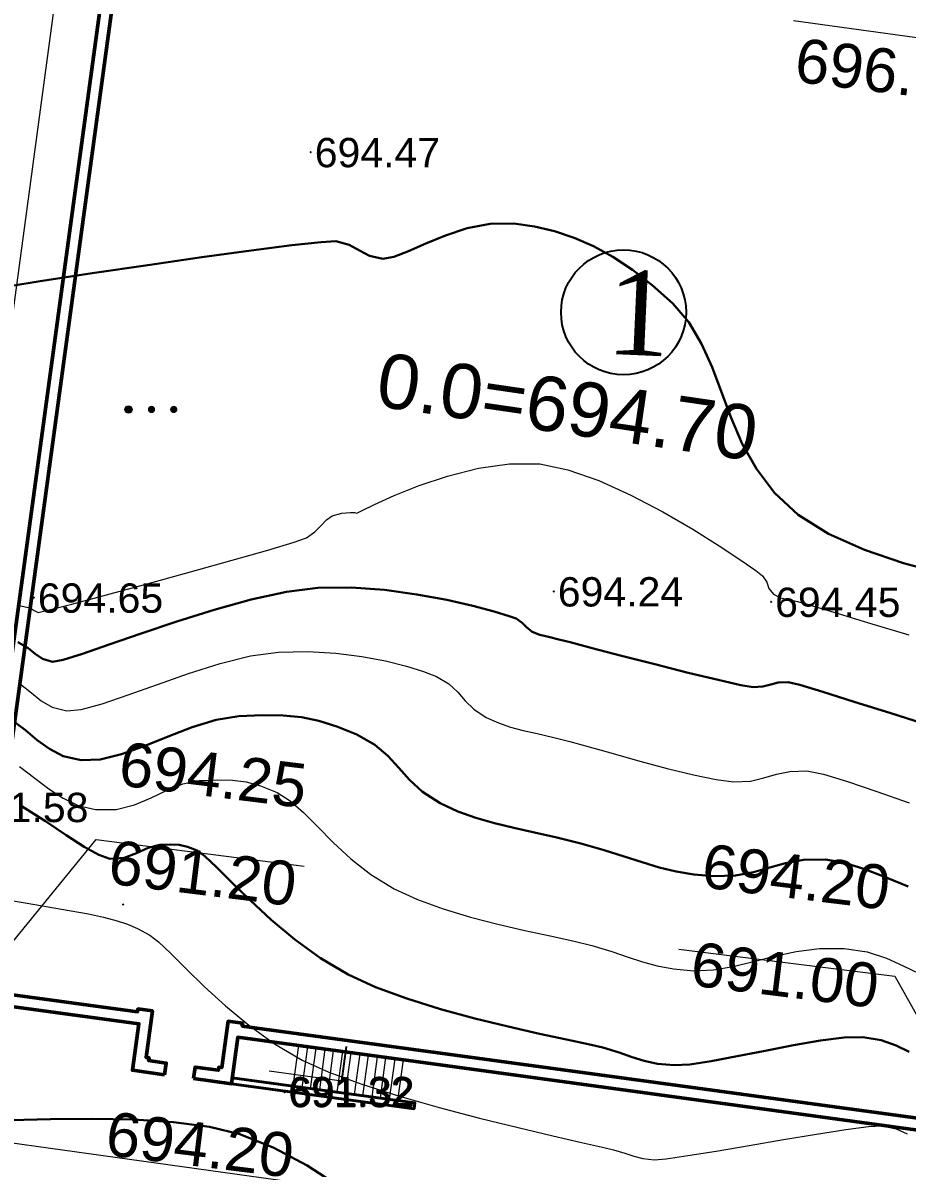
# Model space of a CAD drawing. Header units: feet. Extents: x 3381 to 1374491, y 675186 to 8751562.
# Drawn here: x 688374.09 to 688404.22, y 4376139.26 to 4376178.32 of the extents above; entities that cross this region are included whole.
import ezdxf

# ---------------------------------------------------------------- set-up
doc = ezdxf.new("R2010")
doc.units = ezdxf.units.FT
doc.header["$MEASUREMENT"] = 0
doc.header["$PDMODE"] = 34
doc.header["$PDSIZE"] = 0.01
doc.linetypes.add('DUZ', pattern=[0])
doc.layers.get('0').update_dxf_attribs({"linetype": 'CONTINUOUS'})
for name, color, linetype in [('0_Point_Height', 2, 'CONTINUOUS'), ('0_Point_Point', 7, 'CONTINUOUS'), ('col bitkisi', 7, 'CONTINUOUS'), ('Layer8', 7, 'CONTINUOUS')]:
    doc.layers.add(name, color=color, linetype=linetype)
for name, color, linetype, lineweight in [('ANA HORIZONTAL', 24, 'CONTINUOUS', 30), ('HORIZANTAL', 24, 'CONTINUOUS', 13), ('Layer2_Ном._пера__1', 7, 'CONTINUOUS', 15)]:
    doc.layers.add(name, color=color, linetype=linetype, lineweight=lineweight)
doc.styles.get("Standard").update_dxf_attribs({"font": 'arial.ttf', "height": 2.5})
doc.styles.add('style5', font='ariall.ttf', dxfattribs={"height": 400})

msp = doc.modelspace()

# ---------------------------------------------------------------- hatches: boundary and pattern name
at = {"lineweight": 25}
h = msp.add_hatch(dxfattribs=at)
h.set_pattern_fill('GRASS', color=3, scale=3)
h.set_pattern_definition([(90, (3257.312, 90.9465), (-2.121320343, 2.121320343), [0.5625, -3.680140689]), (45, (3257.312, 90.9465), (-2.1213203436, 2.1213203436), [0.5625, -2.4375]), (135, (3257.312, 90.9465), (-2.1213203436, -2.1213203436), [0.5625, -2.4375])])
edge = h.paths.add_edge_path()
edge.add_line((688370.972, 4376192.883), (688367.226, 4376165.768))
edge.add_line((688367.226, 4376165.768), (688359.104, 4376166.921))
edge.add_line((688359.104, 4376166.921), (688358.29, 4376161.279))
edge.add_line((688358.29, 4376161.279), (688362.942, 4376160.608))
edge.add_line((688362.942, 4376160.608), (688362.215, 4376155.225))
edge.add_line((688362.215, 4376155.225), (688353.842, 4376156.356))
edge.add_line((688353.842, 4376156.356), (688351.701, 4376140.499))
edge.add_line((688351.701, 4376140.499), (688359.028, 4376139.51))
edge.add_line((688359.028, 4376139.51), (688358.806, 4376137.856))
edge.add_line((688358.806, 4376137.856), (688358.641, 4376136.621))
edge.add_line((688358.641, 4376136.621), (688357.393, 4376127.305))
edge.add_line((688357.393, 4376127.305), (688368.113, 4376125.761))
edge.add_line((688368.113, 4376125.761), (688394.743, 4376122.168))
edge.add_line((688394.743, 4376122.168), (688395.155, 4376125.278))
edge.add_line((688395.155, 4376125.278), (688409.007, 4376123.44))
edge.add_line((688409.007, 4376123.44), (688408.727, 4376121.332))
edge.add_line((688408.727, 4376121.332), (688414.083, 4376120.622))
edge.add_line((688414.083, 4376120.622), (688414.377, 4376122.798))
edge.add_line((688414.377, 4376122.798), (688413.97, 4376122.781))
edge.add_line((688413.97, 4376122.781), (688414.32, 4376125.417))
edge.add_arc((688424.582, 4376125.239), 10.263, 114.2395, 179.0096, ccw=False)
edge.add_line((688420.368, 4376134.598), (688421.162, 4376134.291))
edge.add_line((688421.162, 4376134.291), (688420.81, 4376131.194))
edge.add_line((688420.81, 4376131.194), (688424.134, 4376130.754))
edge.add_line((688424.134, 4376130.754), (688424.539, 4376133.816))
edge.add_line((688424.539, 4376133.816), (688427.07, 4376133.481))
edge.add_line((688427.07, 4376133.481), (688426.677, 4376130.407))
edge.add_line((688426.677, 4376130.407), (688429.987, 4376129.881))
edge.add_line((688429.987, 4376129.881), (688430.614, 4376133.375))
edge.add_line((688430.614, 4376133.375), (688420.865, 4376134.802))
edge.add_arc((688424.412, 4376125.452), 10, 87.4993, 110.7786, ccw=False)
edge.add_line((688424.849, 4376135.442), (688438.494, 4376133.599))
edge.add_line((688438.494, 4376133.599), (688439.147, 4376140.979))
edge.add_line((688439.147, 4376140.979), (688431.877, 4376141.985))
edge.add_line((688431.877, 4376141.985), (688434.289, 4376160.605))
edge.add_line((688434.289, 4376160.605), (688435.87, 4376160.814))
edge.add_line((688435.87, 4376160.814), (688435.274, 4376155.725))
edge.add_line((688435.274, 4376155.725), (688440.454, 4376155.015))
edge.add_line((688440.454, 4376155.015), (688440.103, 4376152.454))
edge.add_line((688440.103, 4376152.454), (688435, 4376153.153))
edge.add_line((688435, 4376153.153), (688434.389, 4376147.785))
edge.add_line((688434.389, 4376147.785), (688439.478, 4376147.068))
edge.add_line((688439.478, 4376147.068), (688439.698, 4376147.068))
edge.add_line((688439.698, 4376147.068), (688440.947, 4376155.512))
edge.add_line((688440.947, 4376155.512), (688441.648, 4376160.251))
edge.add_line((688441.648, 4376160.251), (688436.056, 4376161.23))
edge.add_line((688436.056, 4376161.23), (688434.389, 4376160.836))
edge.add_line((688434.389, 4376160.836), (688434.389, 4376161.792))
edge.add_arc((688437.47, 4376161.114), 3.155, 95.4615, 167.5925, ccw=False)
edge.add_line((688437.17, 4376164.255), (688450.499, 4376162.448))
edge.add_line((688450.499, 4376162.448), (688451.241, 4376167.695))
edge.add_line((688451.241, 4376167.695), (688437.876, 4376169.492))
edge.add_arc((688445.551, 4376167.813), 7.856, 132.7188, 167.6546, ccw=False)
edge.add_line((688440.221, 4376173.584), (688447.845, 4376170.651))
edge.add_line((688447.845, 4376170.651), (688449.599, 4376175.235))
edge.add_line((688449.599, 4376175.235), (688456.71, 4376172.514))
edge.add_line((688456.71, 4376172.514), (688433.781, 4376114.475))
edge.add_line((688433.781, 4376114.475), (688424.852, 4376091.873))
edge.add_line((688424.852, 4376091.873), (688333.257, 4376119.75))
edge.add_line((688333.257, 4376119.75), (688358.491, 4376169.045))
edge.add_line((688358.491, 4376169.045), (688370.795, 4376193.079))
edge.add_line((688370.795, 4376193.079), (688371.065, 4376193.572))
edge.add_line((688371.065, 4376193.572), (688370.972, 4376192.883))
at = {"layer": 'col bitkisi', "ltscale": 1.5}
h = msp.add_hatch(color=256, dxfattribs=at)
edge = h.paths.add_edge_path()
edge.add_arc((688377.693, 4376165.137), 0.125, 0, 360)
h = msp.add_hatch(color=256, dxfattribs=at)
edge = h.paths.add_edge_path()
edge.add_arc((688378.475, 4376165.137), 0.125, 0, 360)
h = msp.add_hatch(color=256, dxfattribs=at)
edge = h.paths.add_edge_path()
edge.add_arc((688379.234, 4376165.137), 0.125, 0, 360)

# ---------------------------------------------------------------- linework, layer by layer
msp.add_line((688384.959, 4376142.226), (688385.121, 4376143.415))
at = {"color": 7, "lineweight": 18}
for points in [[(688363.107, 4376134.51), (688371.071, 4376193.619), (688377.034, 4376192.814), (688369.054, 4376133.713)], [(688400.358, 4376178.399), (688407.689, 4376177.388), (688412.854, 4376182.267)], [(688372.131, 4376145.008), (688376.594, 4376150.465), (688383.679, 4376149.556)], [(688383.305, 4376142.053), (688383.494, 4376143.44), (688383.791, 4376143.4), (688383.602, 4376142.012), (688383.899, 4376141.972), (688384.088, 4376143.359), (688384.386, 4376143.318), (688384.196, 4376141.931), (688384.494, 4376141.891), (688384.683, 4376143.278), (688384.98, 4376143.237), (688384.791, 4376141.85), (688385.088, 4376141.81), (688385.277, 4376143.197), (688385.575, 4376143.156), (688385.385, 4376141.769), (688385.682, 4376141.728), (688385.872, 4376143.115), (688386.169, 4376143.075), (688385.98, 4376141.688), (688386.277, 4376141.647), (688386.466, 4376143.034), (688386.764, 4376142.994), (688386.574, 4376141.607), (688386.871, 4376141.566), (688387.061, 4376142.953)]]:
    msp.add_lwpolyline(points, dxfattribs=at)
at = {"color": 7, "lineweight": 50}
for points in [[(688377.837, 4376187.006), (688372.1, 4376144.996), (688378.045, 4376144.184), (688377.828, 4376142.599), (688378.922, 4376142.45)], [(688378.922, 4376142.45), (688378.976, 4376142.846), (688378.378, 4376142.928), (688378.391, 4376143.027), (688378.292, 4376143.04), (688378.509, 4376144.626), (688378.013, 4376144.693), (688378, 4376144.594), (688372.649, 4376145.325), (688372.663, 4376145.424), (688372.564, 4376145.437), (688378.165, 4376186.457)], [(688379.912, 4376142.314), (688379.967, 4376142.711), (688380.756, 4376142.603), (688380.769, 4376142.702), (688380.868, 4376142.689), (688381.085, 4376144.274), (688381.58, 4376144.206), (688381.566, 4376144.107), (688406.337, 4376140.725), (688406.35, 4376140.824), (688406.846, 4376140.756), (688407.048, 4376142.242), (688407.445, 4376142.188), (688407.174, 4376140.206), (688381.413, 4376143.724), (688381.197, 4376142.139), (688379.912, 4376142.314)]]:
    msp.add_lwpolyline(points, dxfattribs=at)
at = {"color": 7, "lineweight": 18}
msp.add_lwpolyline([(688369.972, 4376140.653), (688404.557, 4376135.825, 0.415088), (688410.202, 4376140.1), (688415.895, 4376181.791)], format="xyb", dxfattribs=at)
at = {"color": 7, "lineweight": 15}
msp.add_lwpolyline([(688396.443, 4376146.725), (688403.812, 4376145.811), (688407.038, 4376140.061)], dxfattribs=at)
at = {"color": 7, "lineweight": 40}
msp.add_lwpolyline([(688381.197, 4376142.139), (688381.224, 4376142.337), (688387.452, 4376141.487), (688387.425, 4376141.289)], close=True, dxfattribs=at)
at = {"color": 51, "lineweight": 13, "true_color": 0xf8f6b0}
msp.add_circle((688448.805, 4376201.629), 699.09, dxfattribs=at)
at = {"color": 7, "linetype": 'DUZ', "lineweight": 25}
msp.add_circle((688394.562, 4376168.45, 793.243), 2.13, dxfattribs=at)
at = {"linetype": 'Continuous'}
for points, knots in [([(688384.942, 4376325.598), (688386.763, 4376322.128), (688393.069, 4376310.11), (688402.966, 4376292.128), (688416.961, 4376272.864), (688427.732, 4376252.666), (688438.695, 4376234.78), (688447.823, 4376217.377), (688461.238, 4376198.856), (688477.838, 4376184.567), (688489.373, 4376169.73), (688497.303, 4376159.248), (688508.621, 4376147.329), (688516.87, 4376136.637), (688521.314, 4376130.877)], [0, 0, 0, 0, 11.75951, 40.72321, 61.46233, 83.054979, 109.290717, 124.392744, 141.962718, 177.533008, 189.558821, 198.276488, 216.955448, 238.768866, 238.768866, 238.768866, 238.768866]), ([(688389.7, 4376305.068), (688385.76, 4376301.305), (688385.231, 4376301.254), (688383.642, 4376301.094), (688382.579, 4376300.978), (688379.627, 4376300.571), (688377.75, 4376300.217), (688374.972, 4376299.339), (688374.021, 4376298.968), (688372.53, 4376298.23), (688371.97, 4376297.914), (688370.81, 4376297.159), (688370.222, 4376296.712), (688369.107, 4376295.763), (688368.577, 4376295.259), (688367.335, 4376293.988), (688366.645, 4376293.201), (688365.534, 4376291.883), (688365.1, 4376291.353), (688364.244, 4376290.307), (688363.819, 4376289.786), (688362.553, 4376288.231), (688361.72, 4376287.203), (688359.241, 4376284.135), (688357.613, 4376282.112), (688354.704, 4376278.517), (688353.428, 4376276.946), (688351.392, 4376274.468), (688350.651, 4376273.57), (688349.218, 4376271.849), (688348.529, 4376271.026), (688347.301, 4376269.572), (688346.767, 4376268.943), (688345.398, 4376267.342), (688344.524, 4376266.336), (688343.092, 4376264.395), (688342.506, 4376263.485), (688341.74, 4376261.832), (688341.491, 4376261.128), (688341.258, 4376260.006), (688341.204, 4376259.612), (688341.155, 4376258.818), (688341.16, 4376258.423), (688341.28, 4376256.823), (688341.595, 4376255.65), (688342.308, 4376253.806), (688342.644, 4376253.099), (688343.37, 4376251.763), (688343.761, 4376251.131), (688345.049, 4376249.208), (688345.996, 4376248.015), (688347.46, 4376246.081), (688348.011, 4376245.33), (688349.012, 4376243.799), (688349.46, 4376243.022), (688350.13, 4376241.552), (688350.371, 4376240.865), (688350.717, 4376239.429), (688350.821, 4376238.688), (688350.899, 4376237.09), (688350.853, 4376236.236), (688350.589, 4376234.556), (688350.372, 4376233.726), (688349.577, 4376231.492), (688348.845, 4376230.139), (688347.372, 4376227.992), (688346.718, 4376227.164), (688345.328, 4376225.556), (688344.589, 4376224.773), (688343.087, 4376223.221), (688342.325, 4376222.452), (688341.003, 4376221.067), (688340.439, 4376220.459), (688339.344, 4376219.207), (688338.815, 4376218.568), (688337.276, 4376216.621), (688336.311, 4376215.284), (688334.611, 4376212.82), (688333.863, 4376211.699), (688332.394, 4376209.43), (688331.675, 4376208.284), (688329.575, 4376204.809), (688328.248, 4376202.446), (688325.852, 4376197.757), (688324.773, 4376195.436), (688323.109, 4376191.411), (688322.473, 4376189.728), (688321.315, 4376186.322), (688320.792, 4376184.605), (688319.779, 4376180.977), (688319.297, 4376179.064), (688318.513, 4376175.771), (688318.198, 4376174.394), (688317.585, 4376171.63), (688317.29, 4376170.242), (688316.865, 4376168.069), (688316.719, 4376167.294), (688316.481, 4376165.894), (688316.386, 4376165.275), (688316.145, 4376163.311), (688316.07, 4376161.967), (688316.072, 4376158.951), (688316.194, 4376157.279), (688316.634, 4376153.987), (688316.95, 4376152.368), (688317.59, 4376149.652), (688317.883, 4376148.544), (688318.448, 4376146.546), (688318.714, 4376145.653), (688319.207, 4376144.039), (688319.433, 4376143.309), (688319.929, 4376141.835), (688320.198, 4376141.095), (688320.654, 4376140.004), (688320.811, 4376139.651), (688321.313, 4376138.597), (688321.674, 4376137.936), (688322.355, 4376136.666), (688322.675, 4376136.057), (688323.074, 4376135.155), (688323.195, 4376134.851), (688323.382, 4376134.297), (688323.452, 4376134.05), (688323.575, 4376133.526), (688323.627, 4376133.253), (688323.761, 4376132.416), (688323.824, 4376131.826), (688321.639, 4376127.412)], [0, 0, 0, 0, 1.504182, 1.504182, 4.512547, 4.512547, 9.897023, 9.897023, 12.795834, 12.795834, 14.604059, 14.604059, 16.662244, 16.662244, 18.72043, 18.72043, 21.69221, 21.69221, 23.690537, 23.690537, 25.688865, 25.688865, 29.68552, 29.68552, 37.678831, 37.678831, 43.858623, 43.858623, 47.338723, 47.338723, 50.479181, 50.479181, 52.843093, 52.843093, 56.452422, 56.452422, 59.343353, 59.343353, 61.301717, 61.301717, 62.310714, 62.310714, 63.319712, 63.319712, 66.426739, 66.426739, 68.50177, 68.50177, 70.576802, 70.576802, 75.092259, 75.092259, 77.984383, 77.984383, 80.876507, 80.876507, 83.368148, 83.368148, 85.859789, 85.859789, 88.693846, 88.693846, 91.527902, 91.527902, 96.504404, 96.504404, 99.813748, 99.813748, 103.123092, 103.123092, 106.359907, 106.359907, 108.778682, 108.778682, 111.197456, 111.197456, 116.035005, 116.035005, 120.025858, 120.025858, 124.016711, 124.016711, 131.998417, 131.998417, 139.538843, 139.538843, 144.840516, 144.840516, 150.142189, 150.142189, 155.992549, 155.992549, 160.212599, 160.212599, 164.43265, 164.43265, 166.77754, 166.77754, 168.584028, 168.584028, 172.423705, 172.423705, 177.221179, 177.221179, 182.018653, 182.018653, 185.384546, 185.384546, 188.140377, 188.140377, 190.397291, 190.397291, 192.654204, 192.654204, 193.73589, 193.73589, 195.899262, 195.899262, 198.062634, 198.062634, 199.190084, 199.190084, 200.13488, 200.13488, 201.079676, 201.079676, 202.923933, 202.923933, 202.923933, 202.923933]), ([(688393.603, 4376298.598), (688386.041, 4376298.318), (688385.511, 4376298.267), (688383.934, 4376298.109), (688382.896, 4376297.994), (688380.096, 4376297.606), (688378.388, 4376297.275), (688375.97, 4376296.507), (688375.162, 4376296.188), (688373.913, 4376295.566), (688373.444, 4376295.298), (688372.296, 4376294.54), (688371.625, 4376293.994), (688370.315, 4376292.77), (688369.677, 4376292.094), (688368.414, 4376290.659), (688367.788, 4376289.899), (688365.641, 4376287.278), (688364.162, 4376285.452), (688361.234, 4376281.827), (688359.785, 4376280.026), (688355.398, 4376274.604), (688352.421, 4376270.962), (688348.702, 4376266.589), (688348.218, 4376266.027), (688347.276, 4376264.917), (688346.82, 4376264.367), (688345.833, 4376263.078), (688345.335, 4376262.343), (688344.649, 4376261.024), (688344.422, 4376260.438), (688344.233, 4376259.598), (688344.195, 4376259.338), (688344.158, 4376258.809), (688344.16, 4376258.533), (688344.244, 4376257.423), (688344.475, 4376256.521), (688345.026, 4376255.094), (688345.271, 4376254.566), (688345.808, 4376253.546), (688346.102, 4376253.051), (688347.186, 4376251.371), (688348.078, 4376250.224), (688349.597, 4376248.233), (688350.21, 4376247.418), (688351.38, 4376245.682), (688351.935, 4376244.764), (688352.681, 4376243.21), (688352.928, 4376242.615), (688353.338, 4376241.38), (688353.499, 4376240.749), (688353.856, 4376238.835), (688353.925, 4376237.529), (688353.755, 4376235.128), (688353.554, 4376234.034), (688352.952, 4376231.923), (688352.551, 4376230.904), (688351.597, 4376228.965), (688351.045, 4376228.044), (688349.665, 4376226.029), (688348.801, 4376224.964), (688347.017, 4376222.958), (688346.096, 4376222.013), (688344.43, 4376220.306), (688343.68, 4376219.54), (688342.503, 4376218.265), (688342.058, 4376217.761), (688341.186, 4376216.726), (688340.76, 4376216.197), (688339.506, 4376214.581), (688338.702, 4376213.464), (688337.175, 4376211.255), (688336.448, 4376210.168), (688335.027, 4376207.979), (688334.332, 4376206.874), (688332.302, 4376203.531), (688331.022, 4376201.263), (688328.646, 4376196.647), (688327.549, 4376194.3), (688325.895, 4376190.297), (688325.278, 4376188.663), (688324.156, 4376185.355), (688323.647, 4376183.678), (688322.65, 4376180.096), (688322.17, 4376178.186), (688321.399, 4376174.933), (688321.093, 4376173.593), (688320.501, 4376170.92), (688320.218, 4376169.585), (688319.803, 4376167.459), (688319.653, 4376166.664), (688319.42, 4376165.276), (688319.331, 4376164.678), (688319.194, 4376163.485), (688319.145, 4376162.885), (688319.05, 4376161.076), (688319.059, 4376159.861), (688319.248, 4376156.728), (688319.528, 4376154.819), (688320.318, 4376151.012), (688320.826, 4376149.113), (688321.571, 4376146.572), (688321.765, 4376145.931), (688322.158, 4376144.653), (688322.356, 4376144.024), (688322.751, 4376142.862), (688322.946, 4376142.325), (688323.297, 4376141.451), (688323.446, 4376141.107), (688323.727, 4376140.5), (688323.859, 4376140.234), (688324.138, 4376139.69), (688324.285, 4376139.415), (688324.736, 4376138.574), (688325.052, 4376137.995), (688325.577, 4376136.923), (688325.794, 4376136.443), (688326.113, 4376135.6), (688326.231, 4376135.247), (688326.428, 4376134.528), (688326.506, 4376134.171), (688326.7, 4376133.112), (688326.777, 4376132.424), (688326.855, 4376131.682), (688326.864, 4376131.601), (688328.598, 4376127.289)], [0, 0, 0, 0, 1.519576, 1.519576, 4.558728, 4.558728, 9.930594, 9.930594, 12.837598, 12.837598, 14.698947, 14.698947, 17.596272, 17.596272, 20.493598, 20.493598, 23.430765, 23.430765, 30.540606, 30.540606, 37.650448, 37.650448, 51.870131, 51.870131, 53.943342, 53.943342, 56.016553, 56.016553, 58.839775, 58.839775, 61.186701, 61.186701, 62.257023, 62.257023, 63.327345, 63.327345, 66.426341, 66.426341, 68.26825, 68.26825, 70.110159, 70.110159, 74.62153, 74.62153, 77.595, 77.595, 80.568471, 80.568471, 82.304355, 82.304355, 84.04024, 84.04024, 87.512009, 87.512009, 90.504027, 90.504027, 93.496045, 93.496045, 96.488063, 96.488063, 100.372173, 100.372173, 104.256283, 104.256283, 107.517701, 107.517701, 109.618427, 109.618427, 111.719153, 111.719153, 115.920605, 115.920605, 119.858792, 119.858792, 123.796978, 123.796978, 131.673352, 131.673352, 139.553481, 139.553481, 144.894421, 144.894421, 150.235361, 150.235361, 156.190392, 156.190392, 160.321983, 160.321983, 164.453574, 164.453574, 166.899961, 166.899961, 168.797126, 168.797126, 170.694291, 170.694291, 174.488621, 174.488621, 180.488906, 180.488906, 186.48919, 186.48919, 188.508696, 188.508696, 190.528201, 190.528201, 192.322947, 192.322947, 193.52533, 193.52533, 194.478712, 194.478712, 195.432094, 195.432094, 197.338858, 197.338858, 198.784376, 198.784376, 199.759029, 199.759029, 200.733681, 200.733681, 202.682985, 202.682985, 202.923933, 202.923933, 202.923933, 202.923933])]:
    msp.add_open_spline(points, degree=3, knots=knots, dxfattribs=at)
at = {"layer": '0_Point_Point'}
for p in [(688383.902, 4376173.911, 694.473), (688392.186, 4376158.931, 694.235), (688374.466, 4376158.719, 694.651), (688399.591, 4376158.574, 694.452), (688377.511, 4376148.255, 691.536), (688382.998, 4376141.89, 691.316), (688383.007, 4376141.852, 691.316), (688383.029, 4376141.87, 691.316), (688383.035, 4376141.872, 691.316)]:
    msp.add_point(p, dxfattribs=at)
at = {"layer": 'ANA HORIZONTAL', "color": 32, "lineweight": 30}
for points, elevation in [([(688372.94, 4376169.229), (688374.61, 4376169.497), (688376.451, 4376169.781), (688378.349, 4376170.063), (688380.193, 4376170.327), (688381.869, 4376170.557), (688383.263, 4376170.735), (688384.262, 4376170.846), (688384.754, 4376170.873), (688385.213, 4376170.752), (688385.562, 4376170.559), (688385.909, 4376170.373), (688386.364, 4376170.276), (688386.739, 4376170.343), (688387.231, 4376170.534), (688387.823, 4376170.796), (688388.495, 4376171.075), (688389.231, 4376171.318), (688390.012, 4376171.47), (688390.821, 4376171.477), (688391.523, 4376171.377), (688392.205, 4376171.218), (688392.874, 4376170.995), (688393.535, 4376170.704), (688394.196, 4376170.34), (688394.862, 4376169.896), (688395.54, 4376169.37), (688396.237, 4376168.755), (688396.791, 4376168.114), (688397.223, 4376167.38), (688397.578, 4376166.576), (688397.898, 4376165.725), (688398.227, 4376164.848), (688398.609, 4376163.97), (688399.089, 4376163.111), (688399.709, 4376162.295), (688400.513, 4376161.545), (688401.547, 4376160.892), (688402.771, 4376160.344), (688404.105, 4376159.894), (688405.469, 4376159.533)], 695), ([(688373.926, 4376157.204), (688374.263, 4376157.008), (688374.513, 4376156.804), (688374.763, 4376156.632), (688375.103, 4376156.532), (688375.46, 4376156.595), (688376.125, 4376156.803), (688377.034, 4376157.117), (688378.126, 4376157.498), (688379.338, 4376157.908), (688380.609, 4376158.308), (688381.876, 4376158.658), (688383.076, 4376158.92), (688384.149, 4376159.054), (688385.279, 4376159.064), (688386.417, 4376158.98), (688387.518, 4376158.83), (688388.537, 4376158.639), (688389.431, 4376158.434), (688390.154, 4376158.242), (688390.661, 4376158.089), (688390.908, 4376158.002), (688391.11, 4376157.864), (688391.25, 4376157.708), (688391.449, 4376157.558), (688391.715, 4376157.451), (688392.004, 4376157.38), (688392.361, 4376157.295), (688392.741, 4376157.195), (688393.494, 4376156.997), (688394.497, 4376156.737), (688395.628, 4376156.446), (688396.765, 4376156.16), (688397.784, 4376155.911), (688398.564, 4376155.734), (688398.982, 4376155.661), (688399.314, 4376155.683), (688399.576, 4376155.753), (688399.837, 4376155.821), (688400.168, 4376155.838), (688400.569, 4376155.743), (688401.357, 4376155.506), (688402.427, 4376155.17), (688403.673, 4376154.775), (688404.99, 4376154.363)], 694), ([(688373.703, 4376154.552), (688374.177, 4376154.203), (688374.585, 4376153.862), (688374.994, 4376153.557), (688375.47, 4376153.317), (688376.08, 4376153.173), (688376.725, 4376153.196), (688377.449, 4376153.376), (688378.228, 4376153.657), (688379.04, 4376153.984), (688379.864, 4376154.299), (688380.676, 4376154.547), (688381.455, 4376154.671), (688382.264, 4376154.706), (688382.96, 4376154.698), (688383.585, 4376154.639), (688384.183, 4376154.517), (688384.797, 4376154.323), (688385.471, 4376154.046), (688386.082, 4376153.701), (688386.532, 4376153.32), (688386.9, 4376152.917), (688387.266, 4376152.505), (688387.71, 4376152.099), (688388.312, 4376151.713), (688388.918, 4376151.43), (688389.531, 4376151.208), (688390.163, 4376151.026), (688390.825, 4376150.866), (688391.529, 4376150.71), (688392.285, 4376150.539), (688393.106, 4376150.333), (688393.899, 4376150.107), (688394.585, 4376149.892), (688395.2, 4376149.694), (688395.777, 4376149.52), (688396.353, 4376149.378), (688396.96, 4376149.275), (688397.633, 4376149.216), (688398.382, 4376149.238), (688398.996, 4376149.352), (688399.542, 4376149.511), (688400.087, 4376149.668), (688400.699, 4376149.775), (688401.444, 4376149.785), (688402.094, 4376149.678), (688402.785, 4376149.462), (688403.51, 4376149.179), (688404.261, 4376148.866)], 693), ([(688374.066, 4376151.596), (688374.862, 4376151.091), (688375.572, 4376150.621), (688376.184, 4376150.224), (688376.683, 4376149.942), (688377.058, 4376149.814), (688377.549, 4376149.846), (688377.97, 4376150.006), (688378.361, 4376150.188), (688378.761, 4376150.289), (688379.125, 4376150.303), (688379.418, 4376150.286), (688379.701, 4376150.221), (688380.034, 4376150.091), (688380.294, 4376149.9), (688380.69, 4376149.525), (688381.207, 4376149.01), (688381.833, 4376148.399), (688382.556, 4376147.736), (688383.362, 4376147.064), (688384.239, 4376146.427), (688385.175, 4376145.868), (688386.111, 4376145.437), (688387.179, 4376145.043), (688388.323, 4376144.687), (688389.493, 4376144.368), (688390.633, 4376144.088), (688391.693, 4376143.847), (688392.617, 4376143.647), (688393.354, 4376143.489), (688393.851, 4376143.372), (688394.412, 4376143.204), (688394.858, 4376143.051), (688395.267, 4376142.922), (688395.716, 4376142.825), (688396.285, 4376142.771), (688396.817, 4376142.801), (688397.553, 4376142.912), (688398.43, 4376143.076), (688399.385, 4376143.266), (688400.354, 4376143.454), (688401.275, 4376143.612), (688402.085, 4376143.714), (688402.721, 4376143.732), (688403.345, 4376143.63), (688403.852, 4376143.446), (688404.297, 4376143.229)], 692), ([(688373.672, 4376140.901), (688375.033, 4376140.934), (688376.451, 4376140.945), (688377.867, 4376140.916), (688379.22, 4376140.831), (688380.447, 4376140.672), (688381.489, 4376140.424), (688382.65, 4376139.957), (688383.785, 4376139.348), (688384.854, 4376138.66)], 691)]:
    msp.add_lwpolyline(points, dxfattribs=dict(at, elevation=elevation))
at = {"layer": 'col bitkisi', "lineweight": 13, "ltscale": 1.5}
msp.add_circle((688377.693, 4376165.137), 0.125, dxfattribs=at)
at = {"layer": 'HORIZANTAL', "color": 32, "linetype": 'Continuous', "lineweight": 13}
for points, elevation in [([(688373.926, 4376158.465), (688374.169, 4376158.41), (688374.341, 4376158.368), (688374.477, 4376158.276), (688374.614, 4376158.212), (688374.945, 4376158.288), (688375.766, 4376158.5), (688376.941, 4376158.814), (688378.333, 4376159.191), (688379.805, 4376159.597), (688381.22, 4376159.993), (688382.443, 4376160.343), (688383.335, 4376160.612), (688383.761, 4376160.762), (688384.043, 4376160.96), (688384.254, 4376161.176), (688384.438, 4376161.373), (688384.637, 4376161.514), (688384.961, 4376161.603), (688385.255, 4376161.628), (688385.389, 4376161.626), (688385.471, 4376161.596), (688385.633, 4376161.679), (688386.076, 4376161.897), (688386.747, 4376162.199), (688387.595, 4376162.538), (688388.568, 4376162.864), (688389.614, 4376163.129), (688390.679, 4376163.283), (688391.713, 4376163.277), (688392.669, 4376163.082), (688393.72, 4376162.711), (688394.814, 4376162.216), (688395.899, 4376161.646), (688396.919, 4376161.054), (688397.822, 4376160.489), (688398.555, 4376160.002), (688399.065, 4376159.644), (688399.297, 4376159.466), (688399.443, 4376159.249), (688399.519, 4376159.034), (688399.672, 4376158.834), (688399.91, 4376158.712), (688400.171, 4376158.66), (688400.492, 4376158.591), (688400.885, 4376158.473), (688401.732, 4376158.218), (688402.907, 4376157.865), (688404.281, 4376157.455)], 694.5), ([(688374.006, 4376155.766), (688374.381, 4376155.474), (688374.717, 4376155.201), (688375.094, 4376154.982), (688375.591, 4376154.853), (688376.084, 4376154.899), (688376.797, 4376155.096), (688377.678, 4376155.399), (688378.676, 4376155.76), (688379.739, 4376156.134), (688380.816, 4376156.473), (688381.854, 4376156.732), (688382.802, 4376156.863), (688383.799, 4376156.88), (688384.754, 4376156.824), (688385.645, 4376156.711), (688386.454, 4376156.559), (688387.161, 4376156.382), (688387.746, 4376156.198), (688388.19, 4376156.024), (688388.613, 4376155.775), (688388.912, 4376155.497), (688389.168, 4376155.205), (688389.463, 4376154.913), (688389.88, 4376154.635), (688390.296, 4376154.444), (688390.711, 4376154.301), (688391.145, 4376154.186), (688391.615, 4376154.08), (688392.139, 4376153.962), (688392.734, 4376153.814), (688393.386, 4376153.634), (688394.203, 4376153.402), (688395.116, 4376153.146), (688396.053, 4376152.894), (688396.945, 4376152.674), (688397.72, 4376152.513), (688398.308, 4376152.438), (688398.885, 4376152.464), (688399.347, 4376152.568), (688399.771, 4376152.696), (688400.232, 4376152.795), (688400.806, 4376152.811), (688401.371, 4376152.699), (688402.194, 4376152.446), (688403.195, 4376152.103), (688404.295, 4376151.717)], 693.5), ([(688373.982, 4376152.959), (688374.501, 4376152.565), (688374.982, 4376152.196), (688375.461, 4376151.876), (688375.978, 4376151.633), (688376.569, 4376151.493), (688377.269, 4376151.497), (688377.893, 4376151.652), (688378.464, 4376151.892), (688379.007, 4376152.153), (688379.547, 4376152.37), (688380.108, 4376152.48), (688380.728, 4376152.508), (688381.239, 4376152.499), (688381.704, 4376152.435), (688382.187, 4376152.298), (688382.753, 4376152.068), (688383.199, 4376151.794), (688383.654, 4376151.396), (688384.137, 4376150.91), (688384.668, 4376150.372), (688385.266, 4376149.815), (688385.951, 4376149.276), (688386.743, 4376148.79), (688387.54, 4376148.424), (688388.418, 4376148.105), (688389.343, 4376147.826), (688390.28, 4376147.584), (688391.196, 4376147.371), (688392.057, 4376147.182), (688392.829, 4376147.011), (688393.478, 4376146.853), (688394.162, 4376146.651), (688394.718, 4376146.463), (688395.211, 4376146.296), (688395.705, 4376146.157), (688396.267, 4376146.054), (688396.959, 4376145.993), (688397.628, 4376146.02), (688398.301, 4376146.136), (688398.99, 4376146.305), (688399.703, 4376146.489), (688400.45, 4376146.651), (688401.24, 4376146.753), (688402.082, 4376146.758), (688402.87, 4376146.641), (688403.523, 4376146.429), (688404.094, 4376146.167), (688404.635, 4376145.897)], 692.5), ([(688372.939, 4376148.517), (688374.235, 4376148.301), (688375.41, 4376148.1), (688376.325, 4376147.935), (688376.841, 4376147.825), (688377.3, 4376147.697), (688377.658, 4376147.583), (688378, 4376147.436), (688378.414, 4376147.21), (688378.715, 4376146.975), (688379.131, 4376146.577), (688379.656, 4376146.055), (688380.28, 4376145.447), (688380.995, 4376144.794), (688381.794, 4376144.133), (688382.667, 4376143.504), (688383.606, 4376142.946), (688384.516, 4376142.534), (688385.645, 4376142.122), (688386.924, 4376141.717), (688388.284, 4376141.33), (688389.655, 4376140.97), (688390.966, 4376140.645), (688392.149, 4376140.366), (688393.132, 4376140.141), (688393.847, 4376139.979), (688394.223, 4376139.891), (688394.611, 4376139.772), (688394.914, 4376139.669), (688395.218, 4376139.591), (688395.611, 4376139.548), (688396.015, 4376139.582), (688396.75, 4376139.688), (688397.724, 4376139.846), (688398.842, 4376140.035), (688400.013, 4376140.234), (688401.143, 4376140.421), (688402.14, 4376140.576), (688402.909, 4376140.678), (688403.359, 4376140.705), (688403.85, 4376140.602), (688404.23, 4376140.427)], 691.5)]:
    msp.add_lwpolyline(points, dxfattribs=dict(at, elevation=elevation))
at = {"layer": 'Layer2_Ном._пера__1', "linetype": 'Continuous'}
msp.add_line((688384.959, 4376142.226), (688382.482, 4376142.564), dxfattribs=at)

# ---------------------------------------------------------------- texts
at = {"lineweight": 9, "attachment_point": 1}
for s, insert, char_height, width, rotation in [('{\\fArial|b0|i0|c238|p34;696.05} ', (688400.526, 4376177.813), 1.5, 13.1245, 352.9579), ('{\\fArial|b0|i0|c238|p34;\\H0.46385x;\\C1;0.0=694.\\fArial|b0|i0|c204|p34;7\\fArial|b0|i0|c238|p34;0} ', (688386.333, 4376167.098, 674.022), 3.99992, 23.38361, 351.6854), ('{\\fArial|b0|i0|c238|p34;\\H0.50197x;694.25} ', (688377.488, 4376153.814), 2.98821, 13.1245, 352.9579), ('{\\fArial|b0|i0|c238|p34;\\H0.68182x;691.2\\fArial|b0|i0|c204|p34;0} ', (688377.133, 4376150.465), 2.2, 13.1245, 352.9579), ('{\\fArial|b0|i0|c238|p34;\\H0.50197x;694.20} ', (688397.358, 4376150.339), 2.98821, 13.1245, 352.9579), ('{\\fArial|b0|i0|c238|p34;\\H0.68182x;691.00} ', (688396.976, 4376146.991), 2.2, 13.1245, 352.9579), ('{\\fArial|b0|i0|c238|p34;\\H0.50197x;694.20} ', (688377.04, 4376141.205), 2.98821, 13.1245, 352.9579)]:
    msp.add_mtext(s, dxfattribs=dict(at, insert=insert, char_height=char_height, width=width, rotation=rotation))
at = {"layer": '0_Point_Height', "color": 0}
for s, p in [('694.47', (688384.038, 4376173.397, 694.473)), ('694.65', (688374.602, 4376158.205, 694.651)), ('694.24', (688392.322, 4376158.417, 694.235)), ('694.45', (688399.727, 4376158.06, 694.452)), ('691.58', (688372.055, 4376151.063, 691.582)), ('691.32', (688383.134, 4376141.376, 691.316)), ('691.32', (688383.143, 4376141.338, 691.316)), ('691.32', (688383.165, 4376141.356, 691.316)), ('691.32', (688383.171, 4376141.357, 691.316))]:
    msp.add_text(s, height=1, dxfattribs=at).set_placement(p)
at = {"layer": 'Layer8', "color": 0, "lineweight": 18, "insert": (688393.928, 4376167.038, 793.243), "char_height": 2.88452, "width": 93.81229, "attachment_point": 7, "rotation": 357.4524, "style": 'style5'}
msp.add_mtext('{\\fTimes New Roman|b0|i0|c238|p18;1}', dxfattribs=at)

doc.saveas('drawing.dxf')
